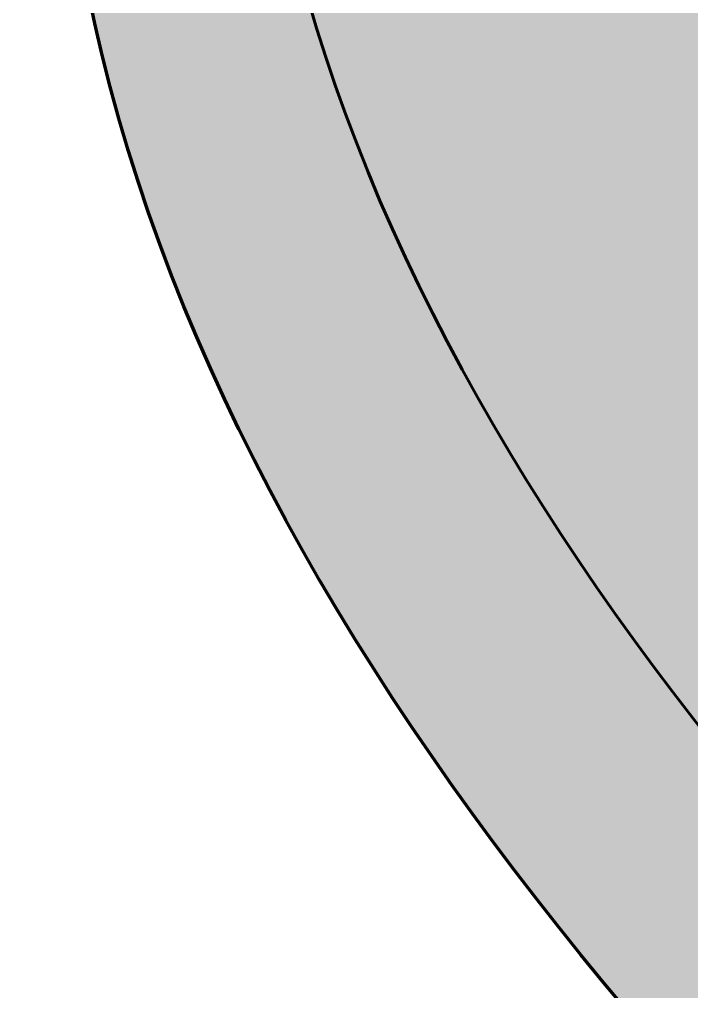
# Model space of a CAD drawing. Header units: millimetres. Extents: x 10.5 to 64.4, y 0.5 to 70.6.
# Drawn here: x 10.48 to 17.65, y 15.7 to 26.07 of the extents above; entities that cross this region are included whole.
import ezdxf

# ---------------------------------------------------------------- set-up
doc = ezdxf.new("R2010")
doc.units = ezdxf.units.MM

msp = doc.modelspace()

# ---------------------------------------------------------------- hatches: boundary and pattern name
at = {"true_color": 0x000000, "transparency": 33554687}
h = msp.add_hatch(color=18, dxfattribs=at)
edge = h.paths.add_edge_path(flags=0)
edge.add_spline(control_points=[(10.543, 58.849), (10.484, 62.163), (23.459, 70.58), (37.386, 70.516), (50.298, 70.457), (64.379, 62.173), (64.363, 58.849), (64.292, 43.515), (64.397, 43.399), (63.987, 27.611), (63.704, 16.727), (40.353, 0.499), (37.386, 0.889), (33.965, 1.338), (11.139, 14.306), (10.92, 29.116), (10.735, 41.574), (10.721, 48.941), (10.543, 58.849)], knot_values=[0, 0, 0, 0, 1, 1, 1, 2, 2, 2, 3, 3, 3, 4, 4, 4, 5, 5, 5, 6, 6, 6, 6], degree=3, periodic=1)
at = {"true_color": 0xffffff, "transparency": 33554687}
h = msp.add_hatch(color=7, dxfattribs=at)
edge = h.paths.add_edge_path(flags=0)
edge.add_spline(control_points=[(19.138, 38.514), (18.718, 37.034), (18.801, 34.918), (19.404, 33.665), (19.563, 32.438), (19.822, 31.24), (20.172, 30.083), (20.286, 30.189), (21.271, 27.877), (21.089, 27.602), (21.547, 26.562), (22.083, 25.57), (22.69, 24.638), (22.903, 24.631), (23.352, 24.076), (23.384, 23.64), (23.888, 22.959), (24.433, 22.316), (25.014, 21.716), (24.591, 21.5), (25.394, 20.728), (25.693, 21.051), (25.847, 20.909), (26.002, 20.769), (26.16, 20.632), (26.291, 20.603), (26.443, 20.476), (26.569, 20.288), (27.545, 19.493), (28.6, 18.807), (29.723, 18.25), (28.682, 18.529), (27.68, 18.882), (26.721, 19.302), (26.497, 19.084), (26.183, 19.52), (26.152, 19.562), (24.149, 20.513), (22.347, 21.762), (20.787, 23.238), (21.069, 23.859), (20.778, 24.171), (20.296, 23.718), (20.063, 23.953), (19.836, 24.194), (19.615, 24.44), (19.291, 24.636), (19.173, 24.921), (19.15, 24.975), (18.769, 25.428), (18.408, 25.898), (18.067, 26.381), (17.596, 26.556), (17.492, 27.176), (17.477, 27.264), (16.589, 28.669), (15.868, 30.178), (15.334, 31.758), (15.527, 31.553), (15.825, 31.529), (16.087, 31.621), (15.976, 31.629), (14.756, 31.716), (15.062, 32.62), (14.408, 34.869), (14.127, 37.245), (14.271, 39.658), (14.137, 39.872), (14.224, 40.083), (14.309, 40.183), (14.665, 44.376), (16.304, 47.52), (16.606, 48.101), (16.464, 48.609), (16.797, 49.44), (17.554, 49.732), (18.907, 51.837), (20.616, 53.654), (22.573, 55.124), (21.79, 52.562), (20.727, 48.073), (20.76, 47.944), (20.959, 47.166), (21.1, 46.473), (21.184, 45.852), (20.803, 44.993), (20.47, 44.1), (20.192, 43.178), (20.643, 42.175), (20.022, 42.366), (19.969, 42.389), (19.866, 41.995), (19.773, 41.601), (19.691, 41.207), (19.461, 41.036), (19.205, 40.877), (18.925, 40.724), (18.429, 40.455), (18.474, 39.323), (18.643, 39.055), (18.776, 38.844), (18.948, 38.67), (19.138, 38.514)], knot_values=[0, 0, 0, 0, 1, 1, 1, 2, 2, 2, 3, 3, 3, 4, 4, 4, 5, 5, 5, 6, 6, 6, 7, 7, 7, 8, 8, 8, 9, 9, 9, 10, 10, 10, 11, 11, 11, 12, 12, 12, 13, 13, 13, 14, 14, 14, 15, 15, 15, 16, 16, 16, 17, 17, 17, 18, 18, 18, 19, 19, 19, 20, 20, 20, 21, 21, 21, 22, 22, 22, 23, 23, 23, 24, 24, 24, 25, 25, 25, 26, 26, 26, 27, 27, 27, 28, 28, 28, 29, 29, 29, 30, 30, 30, 31, 31, 31, 32, 32, 32, 33, 33, 33, 34, 34, 34, 34], degree=3, periodic=1)
edge = h.paths.add_edge_path(flags=0)
edge.add_spline(control_points=[(24.5, 56.412), (25.712, 57.128), (26.995, 57.723), (28.33, 58.184), (28.429, 58.318), (29.073, 59.202), (30.18, 58.729), (30.987, 58.927), (31.81, 59.077), (32.643, 59.178), (33.3, 58.519), (33.774, 58.944), (33.574, 59.269), (35.856, 59.44), (38.204, 59.237), (40.538, 58.611), (38.851, 58.718), (37.155, 58.56), (35.496, 58.165), (34.249, 57.867), (33.023, 57.436), (31.838, 56.881), (31.442, 56.134), (30.937, 55.821), (30.152, 55.993), (29.997, 55.901), (29.842, 55.807), (29.688, 55.711), (29.543, 55.473), (29.359, 55.312), (29.182, 55.202), (29.131, 55.234), (29.074, 55.266), (29.011, 55.3), (28.918, 55.349), (28.132, 55.763), (27.726, 55.04), (27.583, 54.786), (27.609, 54.459), (27.466, 54.205), (26.632, 54.729), (25.427, 55.785), (24.5, 56.412)], knot_values=[0, 0, 0, 0, 1, 1, 1, 2, 2, 2, 3, 3, 3, 4, 4, 4, 5, 5, 5, 6, 6, 6, 7, 7, 7, 8, 8, 8, 9, 9, 9, 10, 10, 10, 11, 11, 11, 12, 12, 12, 13, 13, 13, 14, 14, 14, 14], degree=3, periodic=1)
at = {"true_color": 0x0d0000, "transparency": 33554687}
h = msp.add_hatch(color=18, dxfattribs=at)
edge = h.paths.add_edge_path(flags=0)
edge.add_spline(control_points=[(34.847, 59.327), (46.242, 59.327), (55.493, 49.974), (55.493, 38.453), (55.493, 26.932), (46.242, 17.578), (34.847, 17.578), (23.452, 17.578), (14.201, 26.932), (14.201, 38.453), (14.201, 49.974), (23.452, 59.327), (34.847, 59.327)], knot_values=[0, 0, 0, 0, 1, 1, 1, 2, 2, 2, 3, 3, 3, 4, 4, 4, 4], degree=3, periodic=1)
at = {"true_color": 0xffffff, "transparency": 33554687}
h = msp.add_hatch(color=7, dxfattribs=at)
edge = h.paths.add_edge_path(flags=0)
edge.add_spline(control_points=[(16.681, 25.466), (16.736, 25.531), (16.832, 25.541), (16.895, 25.488), (16.959, 25.435), (16.966, 25.338), (16.911, 25.273), (16.856, 25.208), (16.76, 25.198), (16.696, 25.251), (16.633, 25.305), (16.626, 25.401), (16.681, 25.466)], knot_values=[0, 0, 0, 0, 1, 1, 1, 2, 2, 2, 3, 3, 3, 4, 4, 4, 4], degree=3, periodic=1)
h = msp.add_hatch(color=7, dxfattribs=at)
edge = h.paths.add_edge_path(flags=0)
edge.add_spline(control_points=[(17.379, 22.665), (17.518, 22.665), (17.63, 22.502), (17.63, 22.302), (17.63, 22.102), (17.518, 21.939), (17.379, 21.939), (17.241, 21.939), (17.128, 22.102), (17.128, 22.302), (17.128, 22.502), (17.241, 22.665), (17.379, 22.665)], knot_values=[0, 0, 0, 0, 1, 1, 1, 2, 2, 2, 3, 3, 3, 4, 4, 4, 4], degree=3, periodic=1)
h = msp.add_hatch(color=7, dxfattribs=at)
edge = h.paths.add_edge_path(flags=0)
edge.add_spline(control_points=[(16.548, 20.627), (16.603, 20.693), (16.699, 20.702), (16.762, 20.649), (16.825, 20.596), (16.832, 20.499), (16.777, 20.434), (16.723, 20.369), (16.627, 20.359), (16.563, 20.413), (16.5, 20.466), (16.493, 20.562), (16.548, 20.627)], knot_values=[0, 0, 0, 0, 1, 1, 1, 2, 2, 2, 3, 3, 3, 4, 4, 4, 4], degree=3, periodic=1)

# ---------------------------------------------------------------- linework, layer by layer
at = {"color": 7, "linetype": 'Continuous', "lineweight": 158, "true_color": 0xffffff}
msp.add_open_spline([(10.543, 58.849), (10.721, 48.941), (10.735, 41.574), (10.92, 29.116), (11.139, 14.306), (33.965, 1.338), (37.386, 0.889), (40.353, 0.499), (63.704, 16.727), (63.987, 27.611), (64.397, 43.399), (64.292, 43.515), (64.363, 58.849), (64.379, 62.173), (50.298, 70.457), (37.386, 70.516), (23.459, 70.58), (10.484, 62.163), (10.543, 58.849)], degree=3, knots=[0, 0, 0, 0, 1, 1, 1, 2, 2, 2, 3, 3, 3, 4, 4, 4, 5, 5, 5, 6, 6, 6, 6], dxfattribs=at)
at = {"color": 7, "linetype": 'Continuous', "lineweight": 60, "true_color": 0xffffff}
msp.add_open_spline([(12.637, 57.49), (12.801, 48.353), (12.814, 41.56), (12.984, 30.071), (13.187, 16.413), (34.237, 4.454), (37.391, 4.04), (40.128, 3.681), (61.661, 18.646), (61.922, 28.683), (62.3, 43.242), (62.203, 43.349), (62.269, 57.49), (62.283, 60.556), (49.299, 68.195), (37.391, 68.249), (24.548, 68.308), (12.582, 60.546), (12.637, 57.49)], degree=3, knots=[0, 0, 0, 0, 1, 1, 1, 2, 2, 2, 3, 3, 3, 4, 4, 4, 5, 5, 5, 6, 6, 6, 6], dxfattribs=at)

doc.saveas('drawing.dxf')
